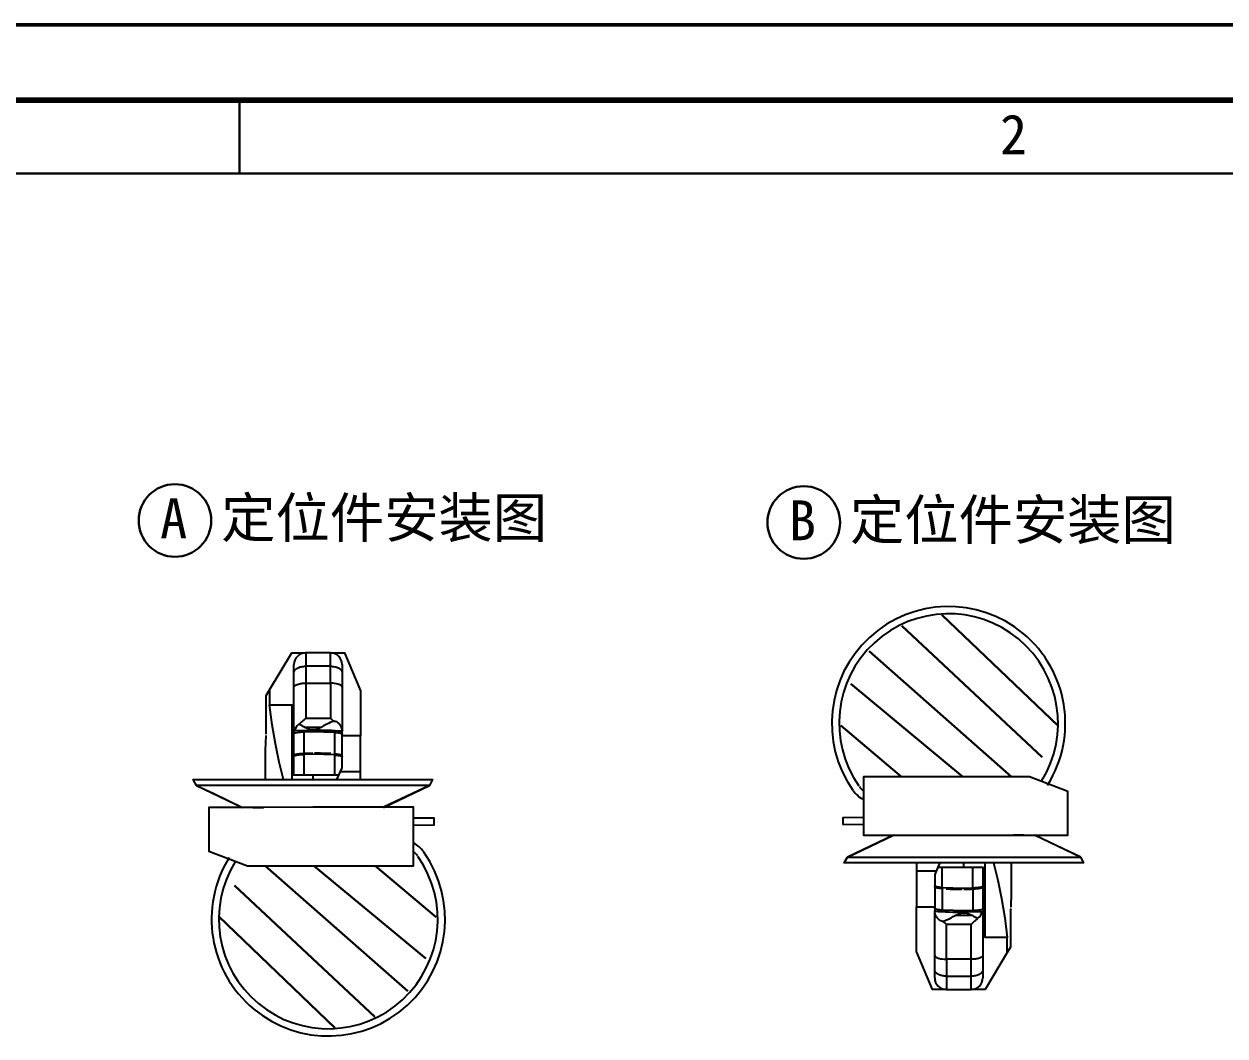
# Model space of a CAD drawing. Header units: millimetres. Extents: x 6 to 3615, y -854 to 0.
# Drawn here: x 113.2 to 195.7, y -69.5 to 0 of the extents above; entities that cross this region are included whole.
import ezdxf

# ---------------------------------------------------------------- set-up
doc = ezdxf.new("R2010")
doc.units = ezdxf.units.MM
doc.styles.add('4eff5b8b_Style', font='simfang.ttf')

msp = doc.modelspace()

# ---------------------------------------------------------------- linework, layer by layer
at = {"linetype": 'Continuous', "lineweight": 30}
for points in [[(3615.479, 0), (6.349, 0)], [(128.018, -10.279), (128.018, -5.224)], [(31.888, -10.279), (3610.089, -10.279)], [(184.214, -48.214), (176.24, -40.581)], [(183.128, -50.354), (173.49, -41.331)], [(181.023, -51.708), (171.24, -43.081)], [(177.68, -51.708), (169.99, -45.331)], [(173.471, -51.708), (169.289, -48.182)], [(129.779, -57.815), (139.562, -66.443)], [(133.122, -57.815), (140.812, -64.193)], [(137.331, -57.815), (141.513, -61.341)], [(127.674, -59.169), (137.312, -68.193)], [(126.589, -61.31), (134.562, -68.943)]]:
    msp.add_lwpolyline(points, dxfattribs=at)
at = {"linetype": 'Continuous', "lineweight": 13}
msp.add_lwpolyline([(1208.794, -0.156), (6.555, -0.156)], dxfattribs=at)
at = {"linetype": 'Continuous', "lineweight": 70}
for points in [[(3610.089, -5.224), (26.828, -5.224)], [(26.828, -5.224), (1204.695, -5.224)]]:
    msp.add_lwpolyline(points, dxfattribs=at)
at = {"linetype": 'Continuous', "lineweight": 25}
for points in [[(130.073, -45.742), (131.599, -43.201), (132.552, -43.201), (132.552, -47.68), (134.255, -47.68)], [(134.255, -44.117), (134.255, -43.201), (132.552, -43.201)], [(134.255, -43.201), (135.208, -43.201), (136.31, -45.807), (136.31, -48.888)], [(134.698, -51.901), (134.833, -51.599), (134.557, -51.602), (131.75, -51.602), (131.75, -44.003)], [(131.75, -44.552), (131.753, -44.51), (131.766, -44.466), (131.784, -44.424), (131.81, -44.385), (131.844, -44.346), (131.885, -44.31), (131.932, -44.276), (131.984, -44.245), (132.042, -44.216), (132.107, -44.19), (132.174, -44.167), (132.245, -44.148), (132.318, -44.135), (132.396, -44.125), (132.474, -44.117), (132.552, -44.117)], [(134.255, -45.281), (134.255, -44.117), (132.552, -44.117)], [(134.255, -44.117), (134.328, -44.117), (134.404, -44.122), (134.474, -44.133), (134.544, -44.146), (134.612, -44.161), (134.677, -44.182), (134.74, -44.203), (134.797, -44.229), (134.849, -44.258), (134.896, -44.289), (134.938, -44.323), (134.974, -44.357), (135.003, -44.396), (135.026, -44.432), (135.044, -44.471), (135.055, -44.513), (135.057, -44.552)], [(135.057, -44.003), (135.057, -48.596)], [(131.984, -45.359), (132.052, -45.339), (132.125, -45.32), (132.201, -45.305), (132.258, -45.297), (132.318, -45.289), (132.435, -45.281), (132.552, -45.281)], [(132.552, -45.281), (134.255, -45.279), (134.255, -47.677)], [(135.057, -45.557), (135.055, -45.531), (135.044, -45.508), (135.026, -45.482), (135.003, -45.456), (134.982, -45.44), (134.961, -45.424), (134.932, -45.409), (134.901, -45.391), (134.865, -45.375), (134.826, -45.362), (134.74, -45.336)], [(129.849, -48.44), (129.849, -46.12), (130.073, -45.742), (130.073, -46.776), (131.599, -46.776), (131.599, -51.901)], [(131.75, -45.557), (131.753, -45.534), (131.763, -45.508), (131.779, -45.482), (131.802, -45.458), (131.823, -45.44), (131.844, -45.424), (131.87, -45.409), (131.898, -45.396), (131.94, -45.375), (131.984, -45.359)], [(131.018, -51.901), (130.724, -50.708), (130.469, -49.451), (130.25, -48.135), (130.073, -46.776)], [(132.349, -47.867), (132.414, -47.815), (132.445, -47.786), (132.49, -47.747), (132.513, -47.724), (132.534, -47.701), (132.552, -47.68)], [(131.75, -48.747), (131.753, -48.734), (131.766, -48.721), (131.781, -48.711), (131.807, -48.698), (131.839, -48.688), (131.878, -48.674), (131.922, -48.664), (131.971, -48.656), (132.029, -48.646), (132.089, -48.638), (132.154, -48.633), (132.221, -48.628), (132.292, -48.622), (132.365, -48.617), (132.44, -48.617)], [(131.792, -48.536), (133.052, -48.51)], [(133.052, -50.091), (132.44, -50.099), (132.44, -48.617), (133.052, -48.609), (134.523, -48.651), (134.523, -50.133)], [(132.456, -48.289), (133.646, -48.289)], [(133.646, -48.289), (133.25, -48.482), (132.852, -48.482), (132.456, -48.289)], [(134.497, -47.878), (134.24, -47.984), (134.112, -48.042), (134.016, -48.086), (133.922, -48.133), (133.781, -48.208), (133.646, -48.289)], [(134.497, -47.878), (134.57, -47.896), (134.641, -47.922), (134.706, -47.958), (134.766, -48.003), (134.823, -48.055), (134.865, -48.102), (134.904, -48.154), (134.938, -48.208), (134.961, -48.25), (134.982, -48.294), (135, -48.341), (135.016, -48.388), (135.029, -48.435), (135.042, -48.482), (135.049, -48.531), (135.055, -48.581)], [(134.523, -48.651), (134.594, -48.656), (134.661, -48.661), (134.724, -48.667), (134.784, -48.674), (134.839, -48.685), (134.888, -48.693), (134.932, -48.703), (134.969, -48.716), (135, -48.727), (135.026, -48.737), (135.044, -48.75), (135.055, -48.763), (135.057, -48.776)], [(134.833, -51.599), (135.057, -51.102), (135.057, -48.596), (135.055, -48.581)], [(129.794, -51.901), (129.794, -49.883), (129.836, -48.867)], [(131.75, -48.888), (131.599, -48.888)], [(136.31, -51.362), (136.31, -48.888), (135.057, -48.888)], [(131.75, -50.227), (131.753, -50.214), (131.766, -50.203), (131.784, -50.19), (131.807, -50.18), (131.839, -50.167), (131.878, -50.156), (131.922, -50.146), (131.971, -50.138), (132.029, -50.128), (132.089, -50.122), (132.154, -50.115), (132.221, -50.109), (132.292, -50.104), (132.365, -50.102), (132.44, -50.099)], [(131.75, -50.299), (131.753, -50.289), (131.763, -50.276), (131.781, -50.263), (131.807, -50.253), (131.839, -50.242), (131.875, -50.232), (131.919, -50.221), (131.966, -50.211), (132.021, -50.203), (132.081, -50.195), (132.143, -50.188), (132.211, -50.182), (132.281, -50.177), (132.352, -50.174), (132.427, -50.172)], [(134.557, -51.602), (134.557, -50.211), (133.052, -50.164), (132.427, -50.172), (132.427, -51.602)], [(134.523, -50.133), (134.594, -50.138), (134.661, -50.143), (134.724, -50.148), (134.784, -50.156), (134.839, -50.164), (134.888, -50.174), (134.932, -50.185), (134.969, -50.195), (135, -50.206), (135.026, -50.219), (135.044, -50.229), (135.055, -50.242), (135.057, -50.255)], [(134.557, -50.211), (134.622, -50.216), (134.688, -50.221), (134.747, -50.229), (134.802, -50.237), (134.854, -50.245), (134.898, -50.255), (134.94, -50.263), (134.977, -50.273), (135.005, -50.286), (135.029, -50.297), (135.044, -50.307), (135.055, -50.32), (135.057, -50.331)], [(137.893, -53.807), (141.049, -52.302), (125.055, -52.302), (124.833, -51.901), (141.271, -51.901), (141.049, -52.302), (137.893, -53.805)], [(131.75, -51.365), (131.599, -51.365)], [(133.052, -51.602), (133.052, -51.901)], [(136.31, -51.901), (136.31, -51.362), (134.94, -51.362)], [(141.271, -51.901), (141.049, -52.302)], [(181.872, -55.716), (181.135, -55.716), (184.891, -55.716), (184.891, -52.711), (182.255, -51.708), (170.857, -51.708), (170.857, -55.719), (174.857, -55.719)], [(125.055, -52.302), (128.211, -53.807)], [(125.057, -52.307), (125.453, -52.492), (126.242, -52.867), (128.211, -53.807)], [(128.93, -53.807), (129.667, -53.807), (125.911, -53.807), (125.911, -56.812), (128.547, -57.815), (139.945, -57.815), (139.945, -53.805), (135.945, -53.805)], [(136.492, -53.805), (133.052, -53.805), (129.667, -53.807)], [(139.945, -54.523), (141.352, -54.529), (141.352, -55.029), (139.945, -55.044)], [(170.857, -55), (169.451, -54.995), (169.451, -54.495), (170.857, -54.479)], [(172.909, -55.716), (169.753, -57.221), (185.747, -57.221), (185.969, -57.622), (169.531, -57.622), (169.753, -57.221), (172.909, -55.719)], [(174.31, -55.719), (177.75, -55.719), (181.135, -55.716)], [(185.745, -57.216), (185.349, -57.031), (184.56, -56.656), (182.591, -55.716)], [(185.747, -57.221), (182.591, -55.716)], [(169.531, -57.622), (169.753, -57.221)], [(174.492, -57.622), (174.492, -58.161), (175.862, -58.161)], [(176.104, -57.622), (175.969, -57.924), (176.245, -57.922), (179.052, -57.922), (179.052, -65.521)], [(177.75, -57.922), (177.75, -57.622)], [(180.953, -61.083), (180.953, -63.404), (180.729, -63.781), (180.729, -62.747), (179.203, -62.747), (179.203, -57.622)], [(179.784, -57.622), (180.078, -58.815), (180.333, -60.073), (180.552, -61.388), (180.729, -62.747)], [(181.008, -57.622), (181.008, -59.641), (180.966, -60.656)], [(174.492, -58.161), (174.492, -60.635), (175.745, -60.635)], [(175.969, -57.924), (175.745, -58.422), (175.745, -60.927), (175.747, -60.943)], [(176.245, -57.922), (176.245, -59.312), (177.75, -59.359), (178.375, -59.352), (178.375, -57.922)], [(179.052, -58.159), (179.203, -58.159)], [(176.245, -59.312), (176.18, -59.307), (176.115, -59.302), (176.055, -59.294), (176, -59.286), (175.948, -59.279), (175.904, -59.268), (175.862, -59.26), (175.826, -59.25), (175.797, -59.237), (175.773, -59.227), (175.758, -59.216), (175.747, -59.203), (175.745, -59.193)], [(176.279, -59.391), (176.208, -59.385), (176.141, -59.38), (176.078, -59.375), (176.018, -59.367), (175.964, -59.359), (175.914, -59.349), (175.87, -59.339), (175.833, -59.328), (175.802, -59.318), (175.776, -59.305), (175.758, -59.294), (175.747, -59.281), (175.745, -59.268)], [(179.052, -59.297), (179.049, -59.31), (179.036, -59.32), (179.018, -59.333), (178.995, -59.344), (178.964, -59.357), (178.924, -59.367), (178.88, -59.378), (178.831, -59.385), (178.773, -59.396), (178.714, -59.401), (178.648, -59.409), (178.581, -59.414), (178.51, -59.419), (178.438, -59.422), (178.362, -59.424)], [(179.052, -59.224), (179.049, -59.234), (179.039, -59.247), (179.021, -59.26), (178.995, -59.271), (178.964, -59.281), (178.927, -59.292), (178.883, -59.302), (178.836, -59.312), (178.781, -59.32), (178.721, -59.328), (178.659, -59.336), (178.591, -59.341), (178.521, -59.346), (178.451, -59.349), (178.375, -59.352)], [(177.75, -59.432), (178.362, -59.424), (178.362, -60.906), (177.75, -60.914), (176.279, -60.872), (176.279, -59.391)], [(176.547, -66.323), (175.594, -66.323), (174.492, -63.716), (174.492, -60.635)], [(176.279, -60.872), (176.208, -60.867), (176.141, -60.862), (176.078, -60.857), (176.018, -60.849), (175.964, -60.839), (175.914, -60.831), (175.87, -60.82), (175.833, -60.807), (175.802, -60.797), (175.776, -60.786), (175.758, -60.773), (175.747, -60.76), (175.745, -60.747)], [(175.745, -65.521), (175.745, -60.927)], [(176.305, -61.646), (176.232, -61.628), (176.161, -61.602), (176.096, -61.565), (176.036, -61.521), (175.979, -61.469), (175.938, -61.422), (175.898, -61.37), (175.865, -61.315), (175.841, -61.273), (175.82, -61.229), (175.802, -61.182), (175.786, -61.135), (175.773, -61.089), (175.76, -61.042), (175.753, -60.992), (175.747, -60.943)], [(179.01, -60.987), (177.75, -61.013)], [(179.052, -60.776), (179.049, -60.789), (179.036, -60.802), (179.021, -60.812), (178.995, -60.826), (178.964, -60.836), (178.924, -60.849), (178.88, -60.859), (178.831, -60.867), (178.773, -60.878), (178.714, -60.885), (178.648, -60.891), (178.581, -60.896), (178.51, -60.901), (178.438, -60.906), (178.362, -60.906)], [(179.052, -60.635), (179.203, -60.635)], [(176.305, -61.646), (176.562, -61.539), (176.69, -61.482), (176.786, -61.438), (176.88, -61.391), (177.021, -61.315), (177.156, -61.234)], [(180.729, -63.781), (179.203, -66.323), (178.25, -66.323), (178.25, -61.844), (176.547, -61.844)], [(178.25, -64.242), (176.547, -64.245), (176.547, -61.846)], [(177.156, -61.234), (177.552, -61.042), (177.951, -61.042), (178.346, -61.234)], [(178.346, -61.234), (177.156, -61.234)], [(178.453, -61.656), (178.388, -61.708), (178.357, -61.737), (178.312, -61.776), (178.289, -61.799), (178.268, -61.823), (178.25, -61.844)], [(175.745, -63.966), (175.747, -63.992), (175.758, -64.016), (175.776, -64.042), (175.799, -64.068), (175.82, -64.083), (175.841, -64.099), (175.87, -64.115), (175.901, -64.133), (175.938, -64.148), (175.977, -64.161), (176.062, -64.188)], [(176.547, -64.242), (176.547, -65.406), (178.25, -65.406)], [(178.818, -64.164), (178.75, -64.185), (178.677, -64.203), (178.602, -64.219), (178.544, -64.227), (178.484, -64.234), (178.367, -64.242), (178.25, -64.242)], [(179.052, -63.966), (179.049, -63.99), (179.039, -64.016), (179.023, -64.042), (179, -64.065), (178.979, -64.083), (178.958, -64.099), (178.932, -64.115), (178.904, -64.128), (178.862, -64.148), (178.818, -64.164)], [(176.547, -65.406), (176.474, -65.406), (176.398, -65.401), (176.328, -65.391), (176.258, -65.378), (176.19, -65.362), (176.125, -65.341), (176.062, -65.32), (176.005, -65.294), (175.953, -65.266), (175.906, -65.234), (175.865, -65.201), (175.828, -65.167), (175.799, -65.128), (175.776, -65.091), (175.758, -65.052), (175.747, -65.01), (175.745, -64.971)], [(179.052, -64.971), (179.049, -65.013), (179.036, -65.057), (179.018, -65.099), (178.992, -65.138), (178.958, -65.177), (178.917, -65.214), (178.87, -65.247), (178.818, -65.279), (178.76, -65.307), (178.695, -65.333), (178.628, -65.357), (178.557, -65.375), (178.484, -65.388), (178.406, -65.398), (178.328, -65.406), (178.25, -65.406)], [(176.547, -65.406), (176.547, -66.323), (178.25, -66.323)]]:
    msp.add_lwpolyline(points, dxfattribs=at)
at = {"linetype": 'Continuous', "lineweight": 30}
for centre in [(123.576, -34.104), (166.753, -34.242)]:
    msp.add_circle(centre, 2.492, dxfattribs=at)
at = {"linetype": 'Continuous', "lineweight": 25}
for centre, radius, start, end in [((176.698, -48.029), 8.018, -32, -145), ((176.698, -48.029), 7.518, -32, -145), ((132.549, -44), 0.799, 90, -180), ((134.258, -44), 0.799, 0, 90), ((134.255, -47.44), 2.159, 76, 89), ((134.909, -47.122), 0.859, -140, -119), ((123.458, -48.438), 6.391, -3, 0), ((131.833, -48.615), 0.0885, 116, 167), ((132.568, -48.745), 0.802, 127, 166), ((133.38, -49.276), 1.747, 125, 137), ((130.961, -50.62), 2.768, 57, 65), ((133.047, -77.62), 29.109, 86, 90), ((133.159, -71.318), 21.227, 87, 90), ((171.768, -51.518), 1.979, -145, -118), ((171.789, -51.503), 1.503, -144, -128), ((134.104, -61.495), 8.018, 148, 35), ((139.013, -58.021), 1.503, 36, 52), ((139.034, -58.005), 1.979, 35, 62), ((134.104, -61.495), 7.518, 148, 35), ((177.643, -38.206), 21.227, -93, -90), ((177.755, -31.904), 29.109, -94, -90), ((178.234, -60.779), 0.802, -53, -14), ((178.961, -60.904), 0.0964, -60, -14), ((187.346, -61.086), 6.391, 177, -180), ((175.893, -62.401), 0.859, 40, 61), ((179.841, -58.904), 2.768, -123, -115), ((177.422, -60.247), 1.747, -55, -43), ((176.547, -62.083), 2.159, -104, -91), ((176.544, -65.523), 0.799, -180, -90), ((178.253, -65.523), 0.799, -90, 0)]:
    msp.add_arc(centre, radius, start, end, dxfattribs=at)

# ---------------------------------------------------------------- texts
at = {"linetype": 'Continuous', "style": '4eff5b8b_Style'}
for s, height, p in [('2', 2.733, (180.229, -8.948)), ('定位件安装图', 2.7344, (126.75, -35.279)), ('A', 2.734, (122.557, -35.32)), ('B', 2.734, (165.734, -35.458)), ('定位件安装图', 2.7344, (169.927, -35.417))]:
    msp.add_text(s, height=height, dxfattribs=at).set_placement(p)

doc.saveas('drawing.dxf')
